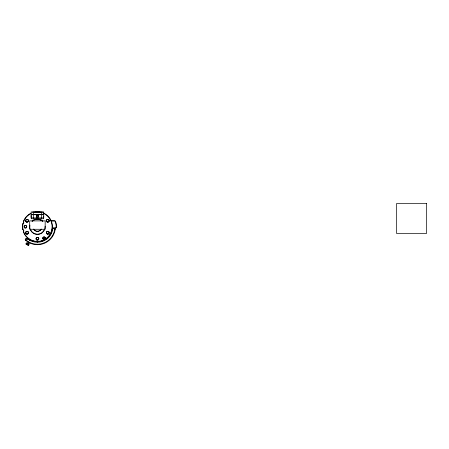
<?xml version="1.0" encoding="UTF-8"?>
<svg xmlns="http://www.w3.org/2000/svg" width="449" height="449" viewBox="0 0 449 449"><rect width="100%" height="100%" fill="white"/><g stroke="black" fill="none" stroke-linecap="round" stroke-linejoin="round"><path stroke-width="0.67" d="M51.169 220.734L54.452 220.734A1.201 1.201 0 0 1 55.586 221.537A15.732 15.732 0 0 1 56.462 227.048A1.201 1.201 0 0 1 55.261 228.227L52.342 228.244L52.376 227.879M52.365 228.03L52.365 227.98A1.499 1.499 0 0 1 52.353 228.535A15.03 15.03 0 0 1 28.691 238.947L28.41 239.339A1.768 1.768 0 0 0 27.198 239.02L25.907 239.205L25.874 239.867A17.5 17.5 0 0 0 54.756 229.226L55.21 229.287A3.598 3.598 0 0 1 55.581 228.182M52.275 228.782L52.219 228.979M22.686 224.068L22.646 229.158M27.832 239.07L27.95 238.627M43.452 239.02L44.064 238.211L43.256 237.594M55.233 229.293A17.982 17.982 0 0 1 25.554 240.226L25.874 239.867M43.727 216.177L43.34 216.233M43.727 216.272L43.34 216.311L43.34 217.294M51.293 221.031L54.452 221.031A0.898 0.898 0 0 1 55.3 221.632L55.547 221.548M26.076 239.137L26.059 238.677L27.148 238.542A2.245 2.245 0 0 1 28.691 238.947M32.244 212.186L42.896 212.186M31.643 214.594L43.244 214.594M31.733 214.622L43.536 214.622M31.144 215.509L31.144 217.125M43.34 216.631L43.727 216.654M43.34 216.822L43.727 216.822M43.34 216.901L43.727 216.901M43.34 217.322L43.727 217.383M31.144 217.922L43.727 217.922L43.727 214.717L31.144 214.717L31.144 217.922A0.898 0.898 0 0 0 32.042 218.82M32.777 218.82L42.094 218.82M52.37 227.924L55.261 227.924A0.898 0.898 0 0 0 56.164 227.042L56.422 227.048M52.376 228.535L52.83 228.592A1.976 1.976 0 0 0 52.791 227.901M29.931 243.066L27.355 241.618M30.324 239.968L30.588 240.108L30.274 239.889M28.618 239.3L31.245 240.782M28.961 239.665L30.515 240.541M30.751 240.675L31.144 240.894M26.772 242.578L29.404 244.06M26.889 242.988L28.989 244.166M26.626 243.453L28.725 244.638M26.345 243.532L28.803 244.913M26.014 243.796L28.753 245.339M25.975 243.841L28.719 245.423M26.02 244.071L28.517 245.48M29.606 239.502L30.122 239.856L29.499 239.491M43.486 243.15L43.643 243.577M27.148 238.565L27.198 239.02M43.727 214.594L43.727 211.956L31.144 211.956L31.144 214.594M41.33 211.928L41.33 218.809M37.435 241.775L37.435 242.236M33.54 211.928L33.54 218.809M27.383 238.548L27.383 239.008M23.797 222.496L23.797 223.164M23.797 230.292L23.797 230.954M23.651 220.947L23.651 223.731L23.056 223.731A14.682 14.682 0 0 0 23.056 229.725L23.651 229.725L23.651 232.509M22.602 224.034L22.602 229.417M22.45 224.186L22.45 229.265M43.727 217.922A0.898 0.898 0 0 1 42.829 218.82M45.147 226.161A7.734 7.734 0 0 1 36.869 234.44A7.734 7.734 0 0 1 29.887 225.044M31.969 221.262A7.734 7.734 0 0 1 42.902 221.262M43.098 213.18A14.682 14.682 0 0 1 47.583 237.336A14.682 14.682 0 0 1 23.651 231.785M23.651 221.666A14.682 14.682 0 0 1 30.588 213.735M35.707 212.141A14.682 14.682 0 0 1 38.934 212.119M43.514 213.028A14.985 14.985 0 0 1 47.953 237.403A14.985 14.985 0 0 1 23.651 232.599M22.753 229.725A14.985 14.985 0 0 1 22.753 223.731M23.651 220.852A14.985 14.985 0 0 1 31.133 213.129M34.001 212.141A14.985 14.985 0 0 1 40.803 212.124M44.524 229.147A7.493 7.493 0 0 1 30.459 229.461M32.339 221.234A7.493 7.493 0 0 1 42.532 221.234M41.532 229.097A4.737 4.737 0 0 1 33.333 229.097M41.151 229.259A4.496 4.496 0 0 1 33.72 229.259M39.804 219.774A7.341 7.341 0 0 1 40.825 220.218M52.258 227.637A2.806 0.331 88.5 0 1 52.252 227.991M25.554 240.226A0.898 0.898 0 0 1 26.053 238.655M54.756 229.226A4.075 4.075 0 0 1 55.036 228.227M52.83 228.592A15.507 15.507 0 0 1 28.41 239.339M27.49 231.443A1.347 1.347 0 0 1 28.141 233.519A1.347 1.347 0 0 1 25.963 233.519A1.347 1.347 0 0 1 26.62 231.443M26.71 222.036A1.347 1.347 0 0 1 25.947 219.959A1.347 1.347 0 0 1 28.158 219.959A1.347 1.347 0 0 1 27.395 222.036M48.251 231.443A1.347 1.347 0 0 1 48.902 233.519A1.347 1.347 0 0 1 46.73 233.519A1.347 1.347 0 0 1 47.381 231.443M36.139 238.335A1.347 1.347 0 0 1 38.367 237.74A1.347 1.347 0 0 1 37.868 239.991M36.998 239.991A1.347 1.347 0 0 1 36.139 239.093M55.3 221.632A15.434 15.434 0 0 1 56.164 227.042M47.476 222.036A1.347 1.347 0 0 1 46.707 219.959A1.347 1.347 0 0 1 48.924 219.959A1.347 1.347 0 0 1 48.155 222.036M426.55 203.504L396.579 203.504L396.579 233.469L426.55 233.469L426.55 203.504M45.164 220.886L29.701 220.886L29.701 229.282L45.164 229.282L45.164 220.886M37.054 216.979A0.763 0.763 0 0 0 38.199 216.317A0.763 0.763 0 0 0 37.054 215.655A0.763 0.763 0 0 0 37.054 216.979M36.958 217.142A0.954 0.954 0 0 0 38.384 216.317A0.954 0.954 0 0 0 36.958 215.492A0.954 0.954 0 0 0 36.958 217.142M36.852 217.249A1.1 1.1 0 0 0 38.535 216.356A1.1 1.1 0 0 0 36.919 215.346A1.1 1.1 0 0 0 36.852 217.249M24.729 227.868A1.347 1.347 0 0 0 26.794 226.773A1.347 1.347 0 0 0 24.818 225.533A1.347 1.347 0 0 0 24.729 227.868M24.807 227.744A1.201 1.201 0 0 0 26.643 226.767A1.201 1.201 0 0 0 24.886 225.667A1.201 1.201 0 0 0 24.807 227.744M43.351 239.356A1.347 1.347 0 0 0 45.411 238.262A1.347 1.347 0 0 0 43.435 237.021A1.347 1.347 0 0 0 43.351 239.356M43.463 239.25A1.201 1.201 0 0 0 45.265 238.211A1.201 1.201 0 0 0 43.463 237.173A1.201 1.201 0 0 0 43.463 239.25M26.306 221.924A1.403 1.403 0 0 0 28.455 220.785A1.403 1.403 0 0 0 26.396 219.494A1.403 1.403 0 0 0 26.306 221.924M26.424 221.817A1.257 1.257 0 0 0 28.309 220.734A1.257 1.257 0 0 0 26.424 219.645A1.257 1.257 0 0 0 26.424 221.817M26.306 233.912A1.403 1.403 0 0 0 28.455 232.773A1.403 1.403 0 0 0 26.396 231.476A1.403 1.403 0 0 0 26.306 233.912M26.384 233.783A1.257 1.257 0 0 0 28.309 232.767A1.257 1.257 0 0 0 26.463 231.611A1.257 1.257 0 0 0 26.384 233.783M36.689 239.906A1.403 1.403 0 0 0 38.839 238.767A1.403 1.403 0 0 0 36.779 237.47A1.403 1.403 0 0 0 36.689 239.906M36.807 239.8A1.257 1.257 0 0 0 38.687 238.716A1.257 1.257 0 0 0 36.807 237.628A1.257 1.257 0 0 0 36.807 239.8M47.072 233.912A1.403 1.403 0 0 0 49.222 232.773A1.403 1.403 0 0 0 47.156 231.476A1.403 1.403 0 0 0 47.072 233.912M47.19 233.806A1.257 1.257 0 0 0 49.07 232.722A1.257 1.257 0 0 0 47.19 231.633A1.257 1.257 0 0 0 47.19 233.806M47.072 221.924A1.403 1.403 0 0 0 49.222 220.785A1.403 1.403 0 0 0 47.156 219.494A1.403 1.403 0 0 0 47.072 221.924M47.19 221.817A1.257 1.257 0 0 0 49.07 220.734A1.257 1.257 0 0 0 47.19 219.645A1.257 1.257 0 0 0 47.19 221.817M43.514 239.064A1.016 1.016 0 0 0 45.08 238.262A1.016 1.016 0 0 0 43.604 237.308A1.016 1.016 0 0 0 43.514 239.064"/></g></svg>
